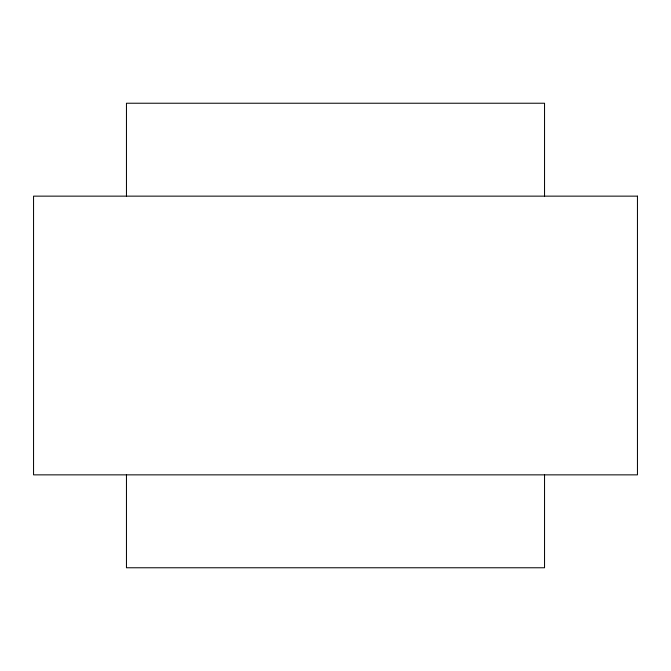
<?xml version="1.0" encoding="UTF-8"?>
<svg xmlns="http://www.w3.org/2000/svg" width="671" height="671" viewBox="0 0 671 671"><rect width="100%" height="100%" fill="white"/><g stroke="black" fill="none" stroke-linecap="round" stroke-linejoin="round"><path stroke-width="1.01" d="M544.542 196.142L544.542 103.233L126.458 103.233L126.458 196.142M544.542 474.858L544.542 567.767L126.458 567.767L126.458 474.858M637.45 196.142L33.55 196.142L33.55 474.858L637.45 474.858L637.45 196.142"/></g></svg>
